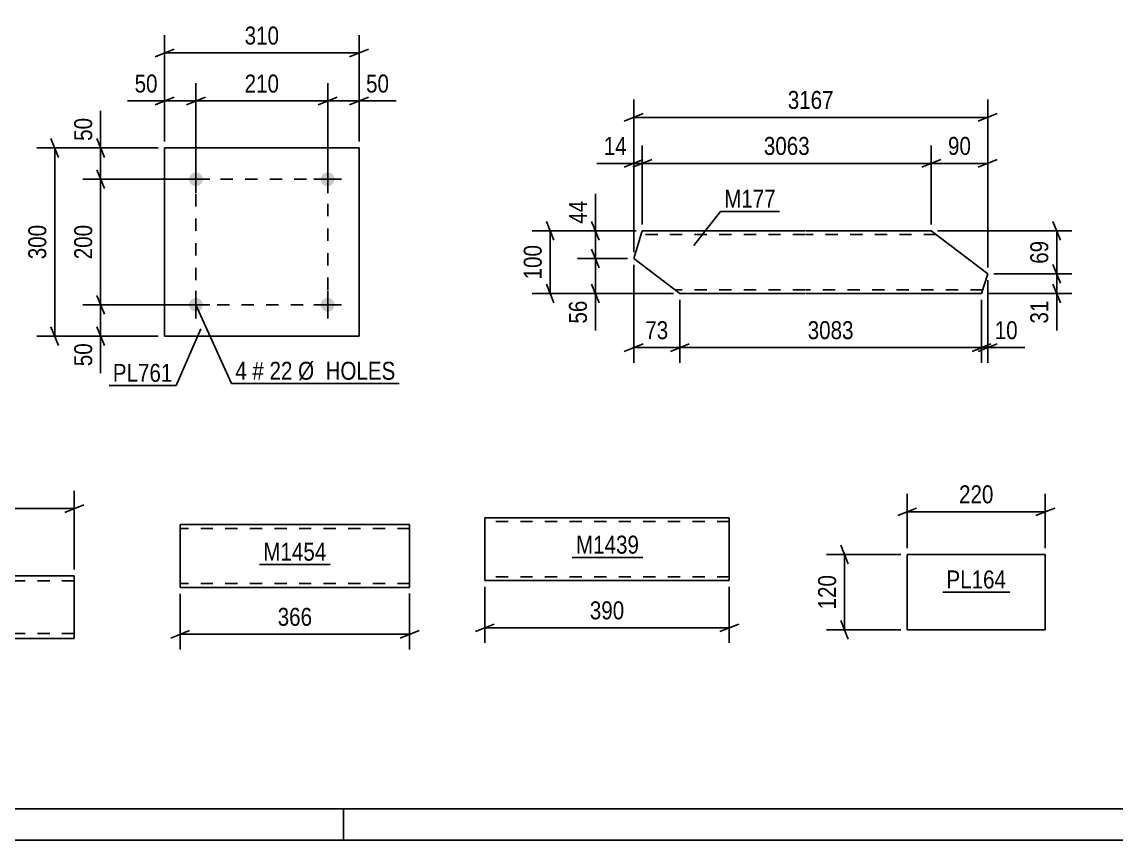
# Model space of a CAD drawing. Header units: millimetres. Extents: x 0 to 841, y 0 to 594.
# Drawn here: x 159.7 to 334.2, y 0 to 130.4 of the extents above; entities that cross this region are included whole.
import ezdxf

# ---------------------------------------------------------------- set-up
doc = ezdxf.new("R2010")
doc.units = ezdxf.units.MM
doc.linetypes.add('DXK_LINE_DOT2', pattern=[3.9198, 1.9599, -1.9599])
doc.styles.add('Arial Narrow', font='ARIALN.TTF', dxfattribs={"height": 0.2})

# ---------------------------------------------------------------- blocks, each defined once
blk = doc.blocks.new('Unknown-318889158-1133')
at = {"color": 5, "linetype": 'Continuous'}
for p, q in [((5, 5), (836, 5)), ((211, 0), (211, 5)), ((0, 0), (841, 0))]:
    blk.add_line(p, q, dxfattribs=at)
blk = doc.blocks.new('Part-318889158-7790 - 7786')
at = {"color": 2, "linetype": 'Continuous'}
for p, q in [((300.89, 45.5), (300.89, 33.5)), ((322.9, 45.5), (300.89, 45.5)), ((322.9, 33.5), (322.9, 45.5)), ((300.89, 33.5), (322.9, 33.5))]:
    blk.add_line(p, q, dxfattribs=at)
blk = doc.blocks.new('Part-318889158-6718 - 6712')
at = {"color": 2, "linetype": 'Continuous'}
for p, q in [((147.98, 42.13), (127.98, 42.13)), ((127.98, 33.73), (127.98, 42.13)), ((168.08, 42.13), (148.08, 42.13)), ((168.08, 42.13), (168.08, 32.13)), ((127.98, 32.13), (127.98, 33.73)), ((147.98, 32.13), (127.98, 32.13)), ((168.08, 32.13), (148.08, 32.13))]:
    blk.add_line(p, q, dxfattribs=at)
at = {"color": 7, "linetype": 'DXK_LINE_DOT2'}
for p, q in [((147.98, 41.33), (127.98, 41.33)), ((168.08, 41.33), (148.08, 41.33)), ((127.98, 32.25), (127.98, 33.73)), ((127.98, 32.93), (127.98, 32.99)), ((147.98, 32.93), (127.98, 32.93)), ((168.08, 32.93), (148.08, 32.93)), ((168.08, 32.93), (168.08, 32.99))]:
    blk.add_line(p, q, dxfattribs=at)
blk = doc.blocks.new('Part-318889158-7073 - 7069')
at = {"color": 2, "linetype": 'Continuous'}
for p, q in [((221.55, 50.28), (184.95, 50.27)), ((184.95, 50.27), (184.95, 50.27)), ((184.95, 50.18), (184.95, 50.27)), ((184.95, 49.92), (184.95, 50.18)), ((184.95, 49.53), (184.95, 49.92)), ((184.95, 41.01), (184.95, 49.53)), ((221.55, 50.28), (221.55, 50.19)), ((221.55, 50.19), (221.55, 49.93)), ((221.55, 49.93), (221.55, 49.54)), ((221.55, 41.02), (221.55, 49.54)), ((184.95, 40.62), (184.95, 41.01)), ((184.95, 40.36), (184.95, 40.62)), ((184.95, 40.27), (184.95, 40.36)), ((221.55, 40.28), (184.95, 40.27)), ((184.95, 40.27), (184.95, 40.27)), ((221.55, 41.02), (221.55, 40.63)), ((221.55, 40.63), (221.55, 40.37)), ((221.55, 40.37), (221.55, 40.28))]:
    blk.add_line(p, q, dxfattribs=at)
at = {"color": 7, "linetype": 'DXK_LINE_DOT2'}
for p, q in [((184.95, 50.27), (184.95, 50.18)), ((184.95, 50.18), (184.95, 49.92)), ((184.95, 49.92), (184.95, 49.67)), ((221.55, 49.68), (184.95, 49.67)), ((184.95, 40.91), (184.95, 49.67)), ((184.95, 49.67), (184.95, 49.67)), ((184.95, 49.62), (184.95, 49.67)), ((184.95, 49.62), (184.95, 49.67)), ((184.95, 41.24), (184.95, 49.62)), ((184.95, 49.53), (184.95, 49.62)), ((184.95, 49.49), (184.95, 49.53)), ((184.95, 49.3), (184.95, 49.49)), ((184.95, 41.04), (184.95, 49.3)), ((221.55, 50.28), (221.55, 50.28)), ((221.55, 50.19), (221.55, 50.28)), ((221.55, 49.93), (221.55, 50.19)), ((221.55, 49.68), (221.55, 49.93)), ((221.55, 40.93), (221.55, 49.68)), ((221.55, 49.63), (221.55, 49.68)), ((221.55, 49.63), (221.55, 49.68)), ((221.55, 41.25), (221.55, 49.63)), ((221.55, 49.54), (221.55, 49.63)), ((221.55, 49.5), (221.55, 49.54)), ((221.55, 49.31), (221.55, 49.5)), ((221.55, 41.06), (221.55, 49.31)), ((184.95, 41.04), (184.95, 41.24)), ((184.95, 40.91), (184.95, 41.04)), ((184.95, 41.04), (184.95, 40.91)), ((184.95, 40.87), (184.95, 40.91)), ((184.95, 40.91), (184.95, 40.87)), ((184.95, 40.91), (184.95, 40.62)), ((221.55, 40.88), (184.95, 40.87)), ((184.95, 40.87), (184.95, 40.87)), ((184.95, 40.62), (184.95, 40.36)), ((184.95, 40.36), (184.95, 40.27)), ((221.55, 41.06), (221.55, 41.25)), ((221.55, 40.93), (221.55, 41.06)), ((221.55, 41.06), (221.55, 40.93)), ((221.55, 40.88), (221.55, 40.93)), ((221.55, 40.93), (221.55, 40.88)), ((221.55, 40.63), (221.55, 40.93)), ((221.55, 40.37), (221.55, 40.63)), ((221.55, 40.28), (221.55, 40.37)), ((221.55, 40.28), (221.55, 40.28))]:
    blk.add_line(p, q, dxfattribs=at)
blk = doc.blocks.new('Part-318889158-21801 - 21800')
at = {"color": 2, "linetype": 'Continuous'}
for p, q in [((233.53, 51.36), (233.53, 50.16)), ((272.52, 51.36), (233.53, 51.36)), ((272.52, 51.27), (272.52, 51.36)), ((272.52, 51.27), (272.52, 50.16)), ((233.53, 42.1), (233.53, 50.16)), ((272.52, 50.16), (272.52, 41.36)), ((233.53, 41.45), (233.53, 42.1)), ((233.53, 41.36), (233.53, 41.45)), ((272.52, 41.36), (233.53, 41.36))]:
    blk.add_line(p, q, dxfattribs=at)
at = {"color": 7, "linetype": 'DXK_LINE_DOT2'}
for p, q in [((272.52, 50.76), (233.53, 50.76)), ((272.52, 51.01), (272.52, 50.16)), ((233.53, 42.1), (233.53, 41.71)), ((233.53, 41.96), (233.53, 42.01)), ((272.52, 41.96), (233.53, 41.96)), ((272.52, 42.01), (272.52, 42.1)), ((272.52, 41.96), (272.52, 42.01)), ((272.52, 41.96), (272.52, 42.01)), ((233.53, 41.36), (233.53, 41.36))]:
    blk.add_line(p, q, dxfattribs=at)
blk = doc.blocks.new('Bolt-318889158-7123 - 7089')
at = {"linetype": 'Continuous'}
for points in [[(186.38, 105.31), (186.4, 105.53), (186.47, 105.75), (186.59, 105.95), (186.74, 106.12), (186.93, 106.26), (187.14, 106.35), (187.36, 106.4), (187.59, 106.4), (187.82, 106.35), (188.03, 106.26), (188.21, 106.12), (188.37, 105.95), (188.48, 105.75), (188.55, 105.53), (188.58, 105.31), (188.55, 105.08), (188.48, 104.86), (188.37, 104.66), (188.21, 104.49), (188.03, 104.35), (187.82, 104.26), (187.59, 104.21), (187.36, 104.21), (187.14, 104.26), (186.93, 104.35), (186.74, 104.49), (186.59, 104.66), (186.47, 104.86), (186.4, 105.08)], [(207.38, 105.31), (207.4, 105.53), (207.47, 105.75), (207.59, 105.95), (207.74, 106.12), (207.93, 106.26), (208.14, 106.35), (208.36, 106.4), (208.59, 106.4), (208.82, 106.35), (209.03, 106.26), (209.21, 106.12), (209.37, 105.95), (209.48, 105.75), (209.55, 105.53), (209.58, 105.31), (209.55, 105.08), (209.48, 104.86), (209.37, 104.66), (209.21, 104.49), (209.03, 104.35), (208.82, 104.26), (208.59, 104.21), (208.36, 104.21), (208.14, 104.26), (207.93, 104.35), (207.74, 104.49), (207.59, 104.66), (207.47, 104.86), (207.4, 105.08)]]:
    blk.add_hatch(color=1, dxfattribs=at).paths.add_polyline_path(points)
at = {"color": 1, "linetype": 'Continuous'}
for p, q in [((187.48, 107.51), (187.48, 103.11)), ((208.48, 107.51), (208.48, 103.11)), ((185.28, 105.31), (189.68, 105.31)), ((206.28, 105.31), (210.68, 105.31))]:
    blk.add_line(p, q, dxfattribs=at)
blk = doc.blocks.new('Bolt-318889158-7128 - 7089')
at = {"linetype": 'Continuous'}
for points in [[(186.38, 85.31), (186.4, 85.53), (186.47, 85.75), (186.59, 85.95), (186.74, 86.12), (186.93, 86.26), (187.14, 86.35), (187.36, 86.4), (187.59, 86.4), (187.82, 86.35), (188.03, 86.26), (188.21, 86.12), (188.37, 85.95), (188.48, 85.75), (188.55, 85.53), (188.58, 85.31), (188.55, 85.08), (188.48, 84.86), (188.37, 84.66), (188.21, 84.49), (188.03, 84.35), (187.82, 84.26), (187.59, 84.21), (187.36, 84.21), (187.14, 84.26), (186.93, 84.35), (186.74, 84.49), (186.59, 84.66), (186.47, 84.86), (186.4, 85.08)], [(207.38, 85.31), (207.4, 85.53), (207.47, 85.75), (207.59, 85.95), (207.74, 86.12), (207.93, 86.26), (208.14, 86.35), (208.36, 86.4), (208.59, 86.4), (208.82, 86.35), (209.03, 86.26), (209.21, 86.12), (209.37, 85.95), (209.48, 85.75), (209.55, 85.53), (209.58, 85.31), (209.55, 85.08), (209.48, 84.86), (209.37, 84.66), (209.21, 84.49), (209.03, 84.35), (208.82, 84.26), (208.59, 84.21), (208.36, 84.21), (208.14, 84.26), (207.93, 84.35), (207.74, 84.49), (207.59, 84.66), (207.47, 84.86), (207.4, 85.08)]]:
    blk.add_hatch(color=1, dxfattribs=at).paths.add_polyline_path(points)
at = {"color": 1, "linetype": 'Continuous'}
for p, q in [((187.48, 87.51), (187.48, 83.11)), ((208.48, 87.51), (208.48, 83.11)), ((185.28, 85.31), (189.68, 85.31)), ((206.28, 85.31), (210.68, 85.31))]:
    blk.add_line(p, q, dxfattribs=at)
blk = doc.blocks.new('Part-318889158-7133 - 7089')
at = {"color": 2, "linetype": 'Continuous'}
for p, q in [((182.48, 80.3), (182.48, 110.3)), ((182.48, 110.3), (182.48, 110.3)), ((182.48, 110.3), (213.48, 110.3)), ((213.48, 110.3), (213.48, 80.3)), ((182.48, 80.3), (182.48, 80.3)), ((213.48, 80.3), (182.48, 80.3))]:
    blk.add_line(p, q, dxfattribs=at)
at = {"color": 7, "linetype": 'DXK_LINE_DOT2'}
for p, q in [((182.48, 110.3), (182.48, 80.3)), ((182.48, 110.3), (182.48, 110.3)), ((213.48, 80.3), (213.48, 110.3)), ((182.48, 80.3), (182.48, 80.3))]:
    blk.add_line(p, q, dxfattribs=at)
blk = doc.blocks.new('Part-318889158-7305 - 7299')
at = {"color": 2, "linetype": 'Continuous'}
for p, q in [((257.28, 92.69), (258.65, 97.09)), ((258.65, 97.09), (284.62, 97.09)), ((284.72, 97.09), (304.72, 97.09)), ((313.72, 90.24), (304.72, 97.09)), ((264.62, 87.09), (257.28, 92.69)), ((312.74, 87.09), (313.72, 90.24)), ((284.62, 87.09), (264.62, 87.09)), ((312.74, 87.09), (284.72, 87.09))]:
    blk.add_line(p, q, dxfattribs=at)
at = {"color": 7, "linetype": 'DXK_LINE_DOT2'}
for p, q in [((284.62, 96.49), (258.46, 96.49)), ((305.51, 96.49), (284.72, 96.49)), ((284.62, 87.69), (263.83, 87.69)), ((312.92, 87.69), (284.72, 87.69))]:
    blk.add_line(p, q, dxfattribs=at)
blk = doc.blocks.new('Rectangle-318889158-7242 - 7089')
at = {"color": 1, "linetype": 'DXK_LINE_DOT2'}
blk.add_lwpolyline([(187.48, 105.31), (208.48, 105.31), (208.48, 85.31), (187.48, 85.31), (187.48, 105.31)], close=True, dxfattribs=at)
blk = doc.blocks.new('StraightDimension-318889158-7792 - 7786')
at = {"color": 7, "linetype": 'Continuous'}
for p, q in [((299.89, 45.5), (288.04, 45.5)), ((290.29, 47), (291.49, 44)), ((290.89, 33.5), (290.89, 45.5)), ((291.49, 32), (290.29, 35)), ((299.89, 33.5), (288.04, 33.5))]:
    blk.add_line(p, q, dxfattribs=at)
at = {"color": 0}
blk.add_wipeout([(290.14, 42.84), (285.94, 42.84), (285.94, 36.16), (290.14, 36.16)], dxfattribs=at)
at = {"color": 3, "style": 'Arial Narrow'}
blk.add_text('120', height=2.863, rotation=90.0002, dxfattribs=at).set_placement((289.54, 36.76))
blk = doc.blocks.new('StraightDimension-318889158-7803 - 7786')
at = {"color": 7, "linetype": 'Continuous'}
for p, q in [((300.89, 46.5), (300.89, 55.17)), ((322.9, 46.5), (322.9, 55.17)), ((302.39, 52.92), (299.39, 51.72)), ((321.4, 51.72), (324.4, 52.92)), ((300.89, 52.32), (322.9, 52.32))]:
    blk.add_line(p, q, dxfattribs=at)
at = {"color": 0}
blk.add_wipeout([(315.23, 53.07), (315.23, 57.27), (308.55, 57.27), (308.55, 53.07)], dxfattribs=at)
at = {"color": 3, "style": 'Arial Narrow'}
blk.add_text('220', height=2.863, dxfattribs=at).set_placement((309.15, 53.67))
blk = doc.blocks.new('StraightDimension-318889158-6722 - 6712')
at = {"color": 7, "linetype": 'Continuous'}
for p, q in [((127.98, 43.13), (127.98, 55.68)), ((168.08, 43.13), (168.08, 55.68)), ((129.48, 53.43), (126.48, 52.23)), ((127.98, 52.83), (168.08, 52.83)), ((166.58, 52.23), (169.58, 53.43))]:
    blk.add_line(p, q, dxfattribs=at)
at = {"color": 0}
blk.add_wipeout([(153.2, 53.58), (153.2, 57.78), (142.86, 57.78), (142.86, 53.58)], dxfattribs=at)
at = {"color": 3, "style": 'Arial Narrow'}
blk.add_text('18007', height=2.863, dxfattribs=at).set_placement((143.46, 54.18))
blk = doc.blocks.new('StraightDimension-318889158-7075 - 7069')
at = {"color": 7, "linetype": 'Continuous'}
for p, q in [((184.95, 39.27), (184.95, 30.4)), ((221.55, 39.28), (221.55, 30.4)), ((186.45, 33.4), (183.45, 32.2)), ((220.05, 32.2), (223.05, 33.4)), ((184.95, 32.8), (221.55, 32.8))]:
    blk.add_line(p, q, dxfattribs=at)
at = {"color": 0}
blk.add_wipeout([(206.59, 33.55), (206.59, 37.75), (199.91, 37.75), (199.91, 33.55)], dxfattribs=at)
at = {"color": 3, "style": 'Arial Narrow'}
blk.add_text('366', height=2.863, dxfattribs=at).set_placement((200.51, 34.15))
blk = doc.blocks.new('StraightDimension-318889158-21817 - 21800')
at = {"color": 7, "linetype": 'Continuous'}
for p, q in [((233.53, 40.36), (233.53, 31.43)), ((272.52, 40.36), (272.52, 31.43)), ((235.03, 34.43), (232.03, 33.23)), ((233.53, 33.83), (272.52, 33.83)), ((271.02, 33.23), (274.02, 34.43))]:
    blk.add_line(p, q, dxfattribs=at)
at = {"color": 0}
blk.add_wipeout([(256.37, 34.58), (256.37, 38.78), (249.68, 38.78), (249.68, 34.58)], dxfattribs=at)
at = {"color": 3, "style": 'Arial Narrow'}
blk.add_text('390', height=2.863, dxfattribs=at).set_placement((250.28, 35.18))
blk = doc.blocks.new('StraightDimension-318889158-7135 - 7089')
at = {"color": 7, "linetype": 'Continuous'}
for p, q in [((171.68, 86.81), (172.88, 83.81)), ((186.48, 85.31), (169.43, 85.31)), ((172.28, 80.3), (172.28, 85.31)), ((181.48, 80.3), (169.43, 80.3)), ((172.88, 78.8), (171.68, 81.8))]:
    blk.add_line(p, q, dxfattribs=at)
at = {"color": 0}
blk.add_wipeout([(171.53, 79.78), (167.33, 79.78), (167.33, 74.92), (171.53, 74.92)], dxfattribs=at)
at = {"color": 7, "linetype": 'Continuous'}
blk.add_line((172.28, 80.3), (172.28, 74.4), dxfattribs=at)
blk.add_line((172.28, 80.3), (172.28, 74.4), dxfattribs=at)
at = {"color": 3, "style": 'Arial Narrow'}
blk.add_text('50', height=2.863, rotation=90.0002, dxfattribs=at).set_placement((170.93, 75.52))
blk = doc.blocks.new('StraightDimension-318889158-7178 - 7089')
at = {"color": 7, "linetype": 'Continuous'}
for p, q in [((165.56, 108.8), (164.36, 111.8)), ((181.48, 110.3), (162.11, 110.3)), ((164.96, 80.3), (164.96, 110.3)), ((181.48, 80.3), (162.11, 80.3)), ((164.36, 81.8), (165.56, 78.8))]:
    blk.add_line(p, q, dxfattribs=at)
at = {"color": 0}
blk.add_wipeout([(164.21, 98.65), (160.01, 98.65), (160.01, 91.96), (164.21, 91.96)], dxfattribs=at)
at = {"color": 3, "style": 'Arial Narrow'}
blk.add_text('300', height=2.863, rotation=90.0002, dxfattribs=at).set_placement((163.61, 92.56))
blk = doc.blocks.new('StraightDimension-318889158-7148 - 7089')
at = {"color": 7, "linetype": 'Continuous'}
for p, q in [((172.88, 103.81), (171.68, 106.81)), ((186.48, 105.31), (169.43, 105.31)), ((172.28, 85.31), (172.28, 105.31)), ((171.68, 86.81), (172.88, 83.81)), ((186.48, 85.31), (169.43, 85.31))]:
    blk.add_line(p, q, dxfattribs=at)
at = {"color": 0}
blk.add_wipeout([(171.53, 98.65), (167.33, 98.65), (167.33, 91.96), (171.53, 91.96)], dxfattribs=at)
at = {"color": 3, "style": 'Arial Narrow'}
blk.add_text('200', height=2.863, rotation=90.0002, dxfattribs=at).set_placement((170.93, 92.56))
blk = doc.blocks.new('StraightDimension-318889158-7164 - 7089')
at = {"color": 7, "linetype": 'Continuous'}
for p, q in [((171.68, 111.8), (172.88, 108.8)), ((181.48, 110.3), (169.43, 110.3)), ((172.28, 105.31), (172.28, 110.3)), ((172.88, 103.81), (171.68, 106.81)), ((186.48, 105.31), (169.43, 105.31))]:
    blk.add_line(p, q, dxfattribs=at)
at = {"color": 0}
blk.add_wipeout([(171.53, 115.68), (167.33, 115.68), (167.33, 110.83), (171.53, 110.83)], dxfattribs=at)
at = {"color": 7, "linetype": 'Continuous'}
blk.add_line((172.28, 110.3), (172.28, 116.21), dxfattribs=at)
blk.add_line((172.28, 110.3), (172.28, 116.21), dxfattribs=at)
at = {"color": 3, "style": 'Arial Narrow'}
blk.add_text('50', height=2.863, rotation=90.0002, dxfattribs=at).set_placement((170.93, 111.43))
blk = doc.blocks.new('StraightDimension-318889158-7189 - 7089')
at = {"color": 7, "linetype": 'Continuous'}
for p, q in [((182.48, 111.3), (182.48, 128.28)), ((213.48, 111.3), (213.48, 128.28)), ((183.98, 126.03), (180.98, 124.83)), ((211.98, 124.83), (214.98, 126.03)), ((182.48, 125.43), (213.48, 125.43))]:
    blk.add_line(p, q, dxfattribs=at)
at = {"color": 0}
blk.add_wipeout([(201.32, 126.18), (201.32, 130.38), (194.64, 130.38), (194.64, 126.18)], dxfattribs=at)
at = {"color": 3, "style": 'Arial Narrow'}
blk.add_text('310', height=2.863, dxfattribs=at).set_placement((195.24, 126.78))
blk = doc.blocks.new('StraightDimension-318889158-7200 - 7089')
at = {"color": 7, "linetype": 'Continuous'}
for p, q in [((208.48, 106.31), (208.48, 120.63)), ((213.48, 111.3), (213.48, 120.63)), ((206.98, 117.18), (209.98, 118.38)), ((208.48, 117.78), (213.48, 117.78)), ((214.98, 118.38), (211.98, 117.18))]:
    blk.add_line(p, q, dxfattribs=at)
at = {"color": 0}
blk.add_wipeout([(218.86, 118.53), (218.86, 122.73), (214, 122.73), (214, 118.53)], dxfattribs=at)
at = {"color": 7, "linetype": 'Continuous'}
blk.add_line((213.48, 117.78), (219.38, 117.78), dxfattribs=at)
blk.add_line((213.48, 117.78), (219.38, 117.78), dxfattribs=at)
at = {"color": 3, "style": 'Arial Narrow'}
blk.add_text('50', height=2.863, dxfattribs=at).set_placement((214.6, 119.13))
blk = doc.blocks.new('StraightDimension-318889158-7213 - 7089')
at = {"color": 7, "linetype": 'Continuous'}
for p, q in [((187.48, 106.31), (187.48, 120.63)), ((208.48, 106.31), (208.48, 120.63)), ((188.98, 118.38), (185.98, 117.18)), ((187.48, 117.78), (208.48, 117.78)), ((206.98, 117.18), (209.98, 118.38))]:
    blk.add_line(p, q, dxfattribs=at)
at = {"color": 0}
blk.add_wipeout([(201.32, 118.53), (201.32, 122.73), (194.64, 122.73), (194.64, 118.53)], dxfattribs=at)
at = {"color": 3, "style": 'Arial Narrow'}
blk.add_text('210', height=2.863, dxfattribs=at).set_placement((195.24, 119.13))
blk = doc.blocks.new('StraightDimension-318889158-7229 - 7089')
at = {"color": 7, "linetype": 'Continuous'}
for p, q in [((182.48, 111.3), (182.48, 120.63)), ((187.48, 106.31), (187.48, 120.63)), ((180.98, 117.18), (183.98, 118.38)), ((182.48, 117.78), (187.48, 117.78)), ((188.98, 118.38), (185.98, 117.18))]:
    blk.add_line(p, q, dxfattribs=at)
at = {"color": 0}
blk.add_wipeout([(181.95, 118.53), (181.95, 122.73), (177.1, 122.73), (177.1, 118.53)], dxfattribs=at)
at = {"color": 7, "linetype": 'Continuous'}
blk.add_line((182.48, 117.78), (176.57, 117.78), dxfattribs=at)
blk.add_line((182.48, 117.78), (176.57, 117.78), dxfattribs=at)
at = {"color": 3, "style": 'Arial Narrow'}
blk.add_text('50', height=2.863, dxfattribs=at).set_placement((177.7, 119.13))
blk = doc.blocks.new('StraightDimension-318889158-21152 - 7299')
at = {"color": 7, "linetype": 'Continuous'}
for p, q in [((264.62, 86.09), (264.62, 76.08)), ((312.74, 86.09), (312.74, 76.08)), ((266.12, 79.08), (263.12, 77.88)), ((311.24, 77.88), (314.24, 79.08)), ((264.62, 78.48), (312.74, 78.48))]:
    blk.add_line(p, q, dxfattribs=at)
at = {"color": 0}
blk.add_wipeout([(292.93, 79.23), (292.93, 83.43), (284.42, 83.43), (284.42, 79.23)], dxfattribs=at)
at = {"color": 3, "style": 'Arial Narrow'}
blk.add_text('3083', height=2.863, dxfattribs=at).set_placement((285.02, 79.83))
blk = doc.blocks.new('StraightDimension-318889158-21151 - 7299')
at = {"color": 7, "linetype": 'Continuous'}
for p, q in [((313.72, 89.24), (313.72, 76.08)), ((312.74, 86.09), (312.74, 76.08)), ((311.24, 77.88), (314.24, 79.08)), ((315.22, 79.08), (312.22, 77.88)), ((312.74, 78.48), (313.72, 78.48))]:
    blk.add_line(p, q, dxfattribs=at)
at = {"color": 0}
blk.add_wipeout([(319.1, 79.23), (319.1, 83.43), (314.24, 83.43), (314.24, 79.23)], dxfattribs=at)
at = {"color": 7, "linetype": 'Continuous'}
blk.add_line((313.72, 78.48), (319.62, 78.48), dxfattribs=at)
blk.add_line((313.72, 78.48), (319.62, 78.48), dxfattribs=at)
at = {"color": 3, "style": 'Arial Narrow'}
blk.add_text('10', height=2.863, dxfattribs=at).set_placement((314.84, 79.83))
blk = doc.blocks.new('StraightDimension-318889158-21091 - 7299')
at = {"color": 7, "linetype": 'Continuous'}
for p, q in [((304.72, 98.09), (304.72, 110.69)), ((313.72, 91.24), (313.72, 110.69)), ((303.22, 107.24), (306.22, 108.44)), ((315.22, 108.44), (312.22, 107.24)), ((304.72, 107.84), (313.72, 107.84))]:
    blk.add_line(p, q, dxfattribs=at)
at = {"color": 0}
blk.add_wipeout([(311.65, 108.59), (311.65, 112.79), (306.79, 112.79), (306.79, 108.59)], dxfattribs=at)
at = {"color": 3, "style": 'Arial Narrow'}
blk.add_text('90', height=2.863, dxfattribs=at).set_placement((307.39, 109.19))
blk = doc.blocks.new('StraightDimension-318889158-21292 - 7299')
at = {"color": 7, "linetype": 'Continuous'}
for p, q in [((324.12, 91.74), (325.32, 88.74)), ((314.72, 90.24), (327.12, 90.24)), ((324.72, 87.09), (324.72, 90.24)), ((325.32, 85.59), (324.12, 88.59)), ((313.74, 87.09), (327.12, 87.09))]:
    blk.add_line(p, q, dxfattribs=at)
at = {"color": 0}
blk.add_wipeout([(323.97, 86.57), (319.77, 86.57), (319.77, 81.71), (323.97, 81.71)], dxfattribs=at)
at = {"color": 7, "linetype": 'Continuous'}
blk.add_line((324.72, 87.09), (324.72, 81.19), dxfattribs=at)
blk.add_line((324.72, 87.09), (324.72, 81.19), dxfattribs=at)
at = {"color": 3, "style": 'Arial Narrow'}
blk.add_text('31', height=2.863, rotation=90.0002, dxfattribs=at).set_placement((323.37, 82.31))
blk = doc.blocks.new('StraightDimension-318889158-21093 - 7299')
at = {"color": 7, "linetype": 'Continuous'}
for p, q in [((257.28, 93.69), (257.28, 110.69)), ((258.65, 98.09), (258.65, 110.69)), ((255.78, 107.24), (258.78, 108.44)), ((260.15, 108.44), (257.15, 107.24)), ((257.28, 107.84), (258.65, 107.84))]:
    blk.add_line(p, q, dxfattribs=at)
at = {"color": 0}
blk.add_wipeout([(256.75, 108.59), (256.75, 112.79), (251.9, 112.79), (251.9, 108.59)], dxfattribs=at)
at = {"color": 7, "linetype": 'Continuous'}
blk.add_line((257.28, 107.84), (251.37, 107.84), dxfattribs=at)
blk.add_line((257.28, 107.84), (251.37, 107.84), dxfattribs=at)
at = {"color": 3, "style": 'Arial Narrow'}
blk.add_text('14', height=2.863, dxfattribs=at).set_placement((252.5, 109.19))
blk = doc.blocks.new('StraightDimension-318889158-21061 - 7299')
at = {"color": 7, "linetype": 'Continuous'}
for p, q in [((257.28, 93.69), (257.28, 118.02)), ((313.72, 91.24), (313.72, 118.02)), ((258.78, 115.77), (255.78, 114.57)), ((257.28, 115.17), (313.72, 115.17)), ((312.22, 114.57), (315.22, 115.77))]:
    blk.add_line(p, q, dxfattribs=at)
at = {"color": 0}
blk.add_wipeout([(289.75, 115.92), (289.75, 120.12), (281.24, 120.12), (281.24, 115.92)], dxfattribs=at)
at = {"color": 3, "style": 'Arial Narrow'}
blk.add_text('3167', height=2.863, dxfattribs=at).set_placement((281.84, 116.52))
blk = doc.blocks.new('StraightDimension-318889158-21092 - 7299')
at = {"color": 7, "linetype": 'Continuous'}
for p, q in [((258.65, 98.09), (258.65, 110.69)), ((304.72, 98.09), (304.72, 110.69)), ((260.15, 108.44), (257.15, 107.24)), ((303.22, 107.24), (306.22, 108.44)), ((258.65, 107.84), (304.72, 107.84))]:
    blk.add_line(p, q, dxfattribs=at)
at = {"color": 0}
blk.add_wipeout([(285.94, 108.59), (285.94, 112.79), (277.43, 112.79), (277.43, 108.59)], dxfattribs=at)
at = {"color": 3, "style": 'Arial Narrow'}
blk.add_text('3063', height=2.863, dxfattribs=at).set_placement((278.03, 109.19))
blk = doc.blocks.new('StraightDimension-318889158-21153 - 7299')
at = {"color": 7, "linetype": 'Continuous'}
for p, q in [((257.28, 91.69), (257.28, 76.08)), ((264.62, 86.09), (264.62, 76.08)), ((255.78, 77.88), (258.78, 79.08)), ((266.12, 79.08), (263.12, 77.88)), ((257.28, 78.48), (264.62, 78.48))]:
    blk.add_line(p, q, dxfattribs=at)
at = {"color": 0}
blk.add_wipeout([(263.38, 79.23), (263.38, 83.43), (258.52, 83.43), (258.52, 79.23)], dxfattribs=at)
at = {"color": 3, "style": 'Arial Narrow'}
blk.add_text('73', height=2.863, dxfattribs=at).set_placement((259.12, 79.83))
blk = doc.blocks.new('StraightDimension-318889158-21210 - 7299')
at = {"color": 7, "linetype": 'Continuous'}
for p, q in [((250.56, 98.59), (251.76, 95.59)), ((257.65, 97.09), (248.31, 97.09)), ((251.16, 92.69), (251.16, 97.09)), ((256.28, 92.69), (248.31, 92.69)), ((251.76, 91.19), (250.56, 94.19))]:
    blk.add_line(p, q, dxfattribs=at)
at = {"color": 0}
blk.add_wipeout([(250.41, 102.47), (246.21, 102.47), (246.21, 97.62), (250.41, 97.62)], dxfattribs=at)
at = {"color": 7, "linetype": 'Continuous'}
blk.add_line((251.16, 97.09), (251.16, 103), dxfattribs=at)
blk.add_line((251.16, 97.09), (251.16, 103), dxfattribs=at)
at = {"color": 3, "style": 'Arial Narrow'}
blk.add_text('44', height=2.863, rotation=90.0002, dxfattribs=at).set_placement((249.81, 98.22))
blk = doc.blocks.new('StraightDimension-318889158-21211 - 7299')
at = {"color": 7, "linetype": 'Continuous'}
for p, q in [((256.28, 92.69), (248.31, 92.69)), ((250.56, 94.19), (251.76, 91.19)), ((251.16, 87.09), (251.16, 92.69)), ((251.76, 85.59), (250.56, 88.59)), ((263.62, 87.09), (248.31, 87.09))]:
    blk.add_line(p, q, dxfattribs=at)
at = {"color": 0}
blk.add_wipeout([(250.41, 86.57), (246.21, 86.57), (246.21, 81.71), (250.41, 81.71)], dxfattribs=at)
at = {"color": 7, "linetype": 'Continuous'}
blk.add_line((251.16, 87.09), (251.16, 81.19), dxfattribs=at)
blk.add_line((251.16, 87.09), (251.16, 81.19), dxfattribs=at)
at = {"color": 3, "style": 'Arial Narrow'}
blk.add_text('56', height=2.863, rotation=90.0002, dxfattribs=at).set_placement((249.81, 82.31))
blk = doc.blocks.new('StraightDimension-318889158-21259 - 7299')
at = {"color": 7, "linetype": 'Continuous'}
for p, q in [((243.35, 98.59), (244.55, 95.59)), ((257.65, 97.09), (241.1, 97.09)), ((243.95, 87.09), (243.95, 97.09)), ((244.55, 85.59), (243.35, 88.59)), ((263.62, 87.09), (241.1, 87.09))]:
    blk.add_line(p, q, dxfattribs=at)
at = {"color": 0}
blk.add_wipeout([(243.2, 95.44), (239, 95.44), (239, 88.75), (243.2, 88.75)], dxfattribs=at)
at = {"color": 3, "style": 'Arial Narrow'}
blk.add_text('100', height=2.863, rotation=90.0002, dxfattribs=at).set_placement((242.6, 89.35))
blk = doc.blocks.new('StraightDimension-318889158-21291 - 7299')
at = {"color": 7, "linetype": 'Continuous'}
for p, q in [((324.12, 98.59), (325.32, 95.59)), ((305.72, 97.09), (327.12, 97.09)), ((324.72, 90.24), (324.72, 97.09)), ((325.32, 88.74), (324.12, 91.74)), ((314.72, 90.24), (327.12, 90.24))]:
    blk.add_line(p, q, dxfattribs=at)
at = {"color": 0}
blk.add_wipeout([(323.97, 96.1), (319.77, 96.1), (319.77, 91.24), (323.97, 91.24)], dxfattribs=at)
at = {"color": 3, "style": 'Arial Narrow'}
blk.add_text('69', height=2.863, rotation=90.0002, dxfattribs=at).set_placement((323.37, 91.84))
blk = doc.blocks.new('Mark-318889158-7788 - 7786')
at = {"color": 0}
blk.add_wipeout([(316.64, 40.1), (316.64, 43.1), (307.14, 43.1), (307.14, 40.1)], dxfattribs=at)
blk.add_wipeout([(316.64, 40.1), (316.64, 43.1), (307.14, 43.1), (307.14, 40.1)], dxfattribs=at)
at = {"color": 30, "linetype": 'Continuous'}
blk.add_line((306.54, 39.5), (317.24, 39.5), dxfattribs=at)
at = {"color": 3, "style": 'Arial Narrow'}
blk.add_text('PL164', height=2.863, dxfattribs=at).set_placement((307.14, 40.1))
blk = doc.blocks.new('Mark-318889158-7071 - 7069')
at = {"color": 0}
blk.add_wipeout([(208.28, 44.53), (208.28, 47.53), (198.22, 47.53), (198.22, 44.53)], dxfattribs=at)
blk.add_wipeout([(208.28, 44.53), (208.28, 47.53), (198.22, 47.53), (198.22, 44.53)], dxfattribs=at)
at = {"color": 30, "linetype": 'Continuous'}
blk.add_line((197.62, 43.93), (208.88, 43.93), dxfattribs=at)
at = {"color": 3, "style": 'Arial Narrow'}
blk.add_text('M1454', height=2.863, dxfattribs=at).set_placement((198.22, 44.53))
blk = doc.blocks.new('Mark-318889158-21823 - 21800')
at = {"color": 0}
blk.add_wipeout([(258.13, 45.65), (258.13, 48.65), (248.08, 48.65), (248.08, 45.65)], dxfattribs=at)
blk.add_wipeout([(258.13, 45.65), (258.13, 48.65), (248.08, 48.65), (248.08, 45.65)], dxfattribs=at)
at = {"color": 30, "linetype": 'Continuous'}
blk.add_line((247.48, 45.05), (258.73, 45.05), dxfattribs=at)
at = {"color": 3, "style": 'Arial Narrow'}
blk.add_text('M1439', height=2.863, dxfattribs=at).set_placement((248.08, 45.65))
blk = doc.blocks.new('Mark-318889158-7129 - 7089')
at = {"color": 0}
blk.add_wipeout([(183.73, 73.03), (183.73, 76.03), (174.23, 76.03), (174.23, 73.03)], dxfattribs=at)
blk.add_wipeout([(183.73, 73.03), (183.73, 76.03), (174.23, 76.03), (174.23, 73.03)], dxfattribs=at)
at = {"color": 30, "linetype": 'Continuous'}
for p in [(188.26, 81.45), (173.63, 72.43)]:
    blk.add_line(p, (184.33, 72.43), dxfattribs=at)
at = {"color": 3, "style": 'Arial Narrow'}
blk.add_text('PL761', height=2.863, dxfattribs=at).set_placement((174.23, 73.03))
blk = doc.blocks.new('MarkSet-318889158-7289 - 7089')
at = {"color": 0}
for points in [[(195.58, 73.36), (195.58, 76.36), (193.76, 76.36), (193.76, 73.36)], [(198.31, 73.36), (198.31, 76.36), (196.48, 76.36), (196.48, 73.36)], [(202.87, 73.36), (202.87, 76.36), (199.21, 76.36), (199.21, 73.36)], [(219.3, 73.36), (219.3, 76.36), (203.77, 76.36), (203.77, 73.36)]]:
    blk.add_wipeout(points, dxfattribs=at)
for points in [[(195.58, 73.36), (195.58, 76.36), (193.76, 76.36), (193.76, 73.36)], [(198.31, 73.36), (198.31, 76.36), (196.48, 76.36), (196.48, 73.36)], [(202.87, 73.36), (202.87, 76.36), (199.21, 76.36), (199.21, 73.36)], [(219.3, 73.36), (219.3, 76.36), (203.77, 76.36), (203.77, 73.36)]]:
    blk.add_wipeout(points, dxfattribs=at)
at = {"color": 7, "linetype": 'Continuous'}
for p, q in [((187.48, 85.31), (193.16, 72.76)), ((193.16, 72.76), (219.9, 72.76))]:
    blk.add_line(p, q, dxfattribs=at)
at = {"color": 3, "style": 'Arial Narrow'}
for s, height, p in [('4', 2.86, (193.76, 73.36)), ('#', 2.86, (196.48, 73.36)), ('22', 2.863, (199.21, 73.36)), ('Ø  HOLES', 2.863, (203.77, 73.36))]:
    blk.add_text(s, height=height, dxfattribs=at).set_placement(p)
blk = doc.blocks.new('Mark-318889158-7301 - 7299')
at = {"color": 0}
blk.add_wipeout([(279.92, 100.77), (279.92, 103.77), (271.7, 103.77), (271.7, 100.77)], dxfattribs=at)
blk.add_wipeout([(279.92, 100.77), (279.92, 103.77), (271.7, 103.77), (271.7, 100.77)], dxfattribs=at)
at = {"color": 30, "linetype": 'Continuous'}
for p, q in [((266.85, 94.76), (271.1, 100.17)), ((271.1, 100.17), (280.52, 100.17))]:
    blk.add_line(p, q, dxfattribs=at)
at = {"color": 3, "style": 'Arial Narrow'}
blk.add_text('M177', height=2.863, dxfattribs=at).set_placement((271.7, 100.77))

msp = doc.modelspace()

# ---------------------------------------------------------------- block references
for name in ['Unknown-318889158-1133', 'Part-318889158-7133 - 7089', 'Bolt-318889158-7123 - 7089', 'Rectangle-318889158-7242 - 7089', 'Part-318889158-7305 - 7299', 'Bolt-318889158-7128 - 7089', 'Part-318889158-21801 - 21800', 'Part-318889158-7073 - 7069', 'Part-318889158-7790 - 7786', 'Part-318889158-6718 - 6712']:
    msp.add_blockref(name, (0, 0))

# ---------------------------------------------------------------- next in the draw order: block references
for name in ['StraightDimension-318889158-21093 - 7299', 'StraightDimension-318889158-21091 - 7299', 'StraightDimension-318889158-7135 - 7089', 'StraightDimension-318889158-21152 - 7299', 'StraightDimension-318889158-6722 - 6712', 'Mark-318889158-7071 - 7069', 'Mark-318889158-21823 - 21800', 'StraightDimension-318889158-7792 - 7786', 'Mark-318889158-7788 - 7786', 'StraightDimension-318889158-21817 - 21800', 'StraightDimension-318889158-7075 - 7069']:
    msp.add_blockref(name, (0, 0))

# ---------------------------------------------------------------- next in the draw order: block references
for name in ['StraightDimension-318889158-7178 - 7089', 'StraightDimension-318889158-21151 - 7299', 'StraightDimension-318889158-7803 - 7786']:
    msp.add_blockref(name, (0, 0))

# ---------------------------------------------------------------- next in the draw order: block references
for name in ['StraightDimension-318889158-7148 - 7089', 'StraightDimension-318889158-21292 - 7299', 'Mark-318889158-7129 - 7089']:
    msp.add_blockref(name, (0, 0))

# ---------------------------------------------------------------- next in the draw order: block references
for name in ['StraightDimension-318889158-21061 - 7299', 'StraightDimension-318889158-7164 - 7089', 'MarkSet-318889158-7289 - 7089']:
    msp.add_blockref(name, (0, 0))

# ---------------------------------------------------------------- next in the draw order: block references
for name in ['StraightDimension-318889158-7189 - 7089', 'StraightDimension-318889158-21092 - 7299', 'StraightDimension-318889158-21153 - 7299']:
    msp.add_blockref(name, (0, 0))

# ---------------------------------------------------------------- next in the draw order: block references
for name in ['StraightDimension-318889158-7200 - 7089', 'StraightDimension-318889158-21210 - 7299', 'Mark-318889158-7301 - 7299', 'StraightDimension-318889158-21291 - 7299']:
    msp.add_blockref(name, (0, 0))

# ---------------------------------------------------------------- next in the draw order: block references
for name in ['StraightDimension-318889158-7213 - 7089', 'StraightDimension-318889158-21211 - 7299']:
    msp.add_blockref(name, (0, 0))

# ---------------------------------------------------------------- next in the draw order: block references
for name in ['StraightDimension-318889158-7229 - 7089', 'StraightDimension-318889158-21259 - 7299']:
    msp.add_blockref(name, (0, 0))

doc.saveas('drawing.dxf')
